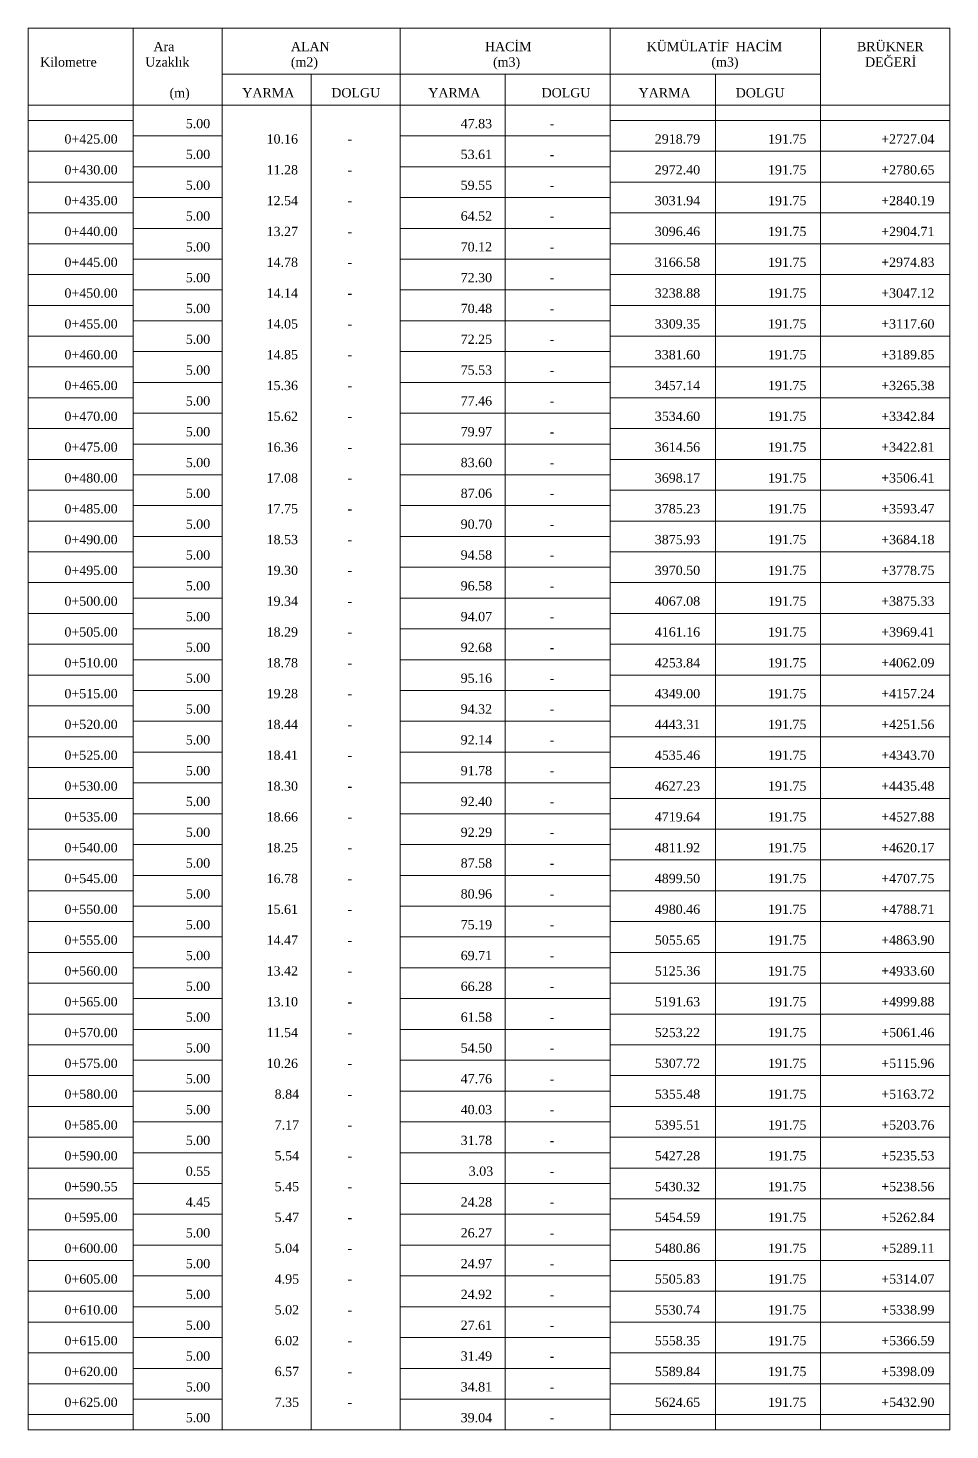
# Model space of a CAD drawing. Header units: metres. Extents: x 478603 to 489313, y 4282657 to 4289463.
# Drawn here: x 487336.8 to 487486.4, y 4289018.9 to 4289246.4 of the extents above; entities that cross this region are included whole.
import ezdxf

# ---------------------------------------------------------------- set-up
doc = ezdxf.new("R2010")
doc.units = ezdxf.units.M
for name, color, linetype, lineweight in [('TB_C', 96, 'Continuous', 0), ('TB_M', 18, 'Continuous', 0), ('TB_R', 1, 'Continuous', 0)]:
    doc.layers.add(name, color=color, linetype=linetype, lineweight=lineweight)
doc.styles.get("Standard").update_dxf_attribs({"font": 'times.ttf'})

msp = doc.modelspace()

# ---------------------------------------------------------------- linework, layer by layer
at = {"layer": 'TB_C'}
for p, q in [((487336.75, 4289246.35), (487486.38, 4289246.35)), ((487336.75, 4289246.35), (487336.75, 4289018.85)), ((487353.82, 4289246.35), (487353.82, 4289018.85)), ((487368.25, 4289246.35), (487368.25, 4289018.85)), ((487397.13, 4289246.35), (487397.13, 4289018.85)), ((487431.25, 4289246.35), (487431.25, 4289018.85)), ((487465.38, 4289246.35), (487465.38, 4289018.85)), ((487486.38, 4289246.35), (487486.38, 4289018.85)), ((487368.25, 4289238.85), (487465.38, 4289238.85)), ((487382.69, 4289238.85), (487382.69, 4289018.85)), ((487414.19, 4289238.85), (487414.19, 4289018.85)), ((487448.32, 4289238.85), (487448.32, 4289018.85)), ((487336.75, 4289233.85), (487486.38, 4289233.85)), ((487336.75, 4289231.35), (487353.82, 4289231.35)), ((487431.25, 4289231.35), (487486.38, 4289231.35)), ((487353.82, 4289228.85), (487368.25, 4289228.85)), ((487397.13, 4289228.85), (487431.25, 4289228.85)), ((487336.75, 4289226.35), (487353.82, 4289226.35)), ((487431.25, 4289226.35), (487486.38, 4289226.35)), ((487353.82, 4289223.85), (487368.25, 4289223.85)), ((487397.13, 4289223.85), (487431.25, 4289223.85)), ((487336.75, 4289221.35), (487353.82, 4289221.35)), ((487431.25, 4289221.35), (487486.38, 4289221.35)), ((487353.82, 4289218.85), (487368.25, 4289218.85)), ((487397.13, 4289218.85), (487431.25, 4289218.85)), ((487336.75, 4289216.35), (487353.82, 4289216.35)), ((487431.25, 4289216.35), (487486.38, 4289216.35)), ((487353.82, 4289213.85), (487368.25, 4289213.85)), ((487397.13, 4289213.85), (487431.25, 4289213.85)), ((487336.75, 4289211.35), (487353.82, 4289211.35)), ((487431.25, 4289211.35), (487486.38, 4289211.35)), ((487353.82, 4289208.85), (487368.25, 4289208.85)), ((487397.13, 4289208.85), (487431.25, 4289208.85)), ((487336.75, 4289206.35), (487353.82, 4289206.35)), ((487431.25, 4289206.35), (487486.38, 4289206.35)), ((487353.82, 4289203.85), (487368.25, 4289203.85)), ((487397.13, 4289203.85), (487431.25, 4289203.85)), ((487336.75, 4289201.35), (487353.82, 4289201.35)), ((487431.25, 4289201.35), (487486.38, 4289201.35)), ((487353.82, 4289198.85), (487368.25, 4289198.85)), ((487397.13, 4289198.85), (487431.25, 4289198.85)), ((487336.75, 4289196.35), (487353.82, 4289196.35)), ((487431.25, 4289196.35), (487486.38, 4289196.35)), ((487353.82, 4289193.85), (487368.25, 4289193.85)), ((487397.13, 4289193.85), (487431.25, 4289193.85)), ((487336.75, 4289191.35), (487353.82, 4289191.35)), ((487431.25, 4289191.35), (487486.38, 4289191.35)), ((487353.82, 4289188.85), (487368.25, 4289188.85)), ((487397.13, 4289188.85), (487431.25, 4289188.85)), ((487336.75, 4289186.35), (487353.82, 4289186.35)), ((487431.25, 4289186.35), (487486.38, 4289186.35)), ((487353.82, 4289183.85), (487368.25, 4289183.85)), ((487397.13, 4289183.85), (487431.25, 4289183.85)), ((487336.75, 4289181.35), (487353.82, 4289181.35)), ((487431.25, 4289181.35), (487486.38, 4289181.35)), ((487353.82, 4289178.85), (487368.25, 4289178.85)), ((487397.13, 4289178.85), (487431.25, 4289178.85)), ((487336.75, 4289176.35), (487353.82, 4289176.35)), ((487431.25, 4289176.35), (487486.38, 4289176.35)), ((487353.82, 4289173.85), (487368.25, 4289173.85)), ((487397.13, 4289173.85), (487431.25, 4289173.85)), ((487336.75, 4289171.35), (487353.82, 4289171.35)), ((487431.25, 4289171.35), (487486.38, 4289171.35)), ((487353.82, 4289168.85), (487368.25, 4289168.85)), ((487397.13, 4289168.85), (487431.25, 4289168.85)), ((487336.75, 4289166.35), (487353.82, 4289166.35)), ((487431.25, 4289166.35), (487486.38, 4289166.35)), ((487353.82, 4289163.85), (487368.25, 4289163.85)), ((487397.13, 4289163.85), (487431.25, 4289163.85)), ((487336.75, 4289161.35), (487353.82, 4289161.35)), ((487431.25, 4289161.35), (487486.38, 4289161.35)), ((487353.82, 4289158.85), (487368.25, 4289158.85)), ((487397.13, 4289158.85), (487431.25, 4289158.85)), ((487336.75, 4289156.35), (487353.82, 4289156.35)), ((487431.25, 4289156.35), (487486.38, 4289156.35)), ((487353.82, 4289153.85), (487368.25, 4289153.85)), ((487397.13, 4289153.85), (487431.25, 4289153.85)), ((487336.75, 4289151.35), (487353.82, 4289151.35)), ((487431.25, 4289151.35), (487486.38, 4289151.35)), ((487353.82, 4289148.85), (487368.25, 4289148.85)), ((487397.13, 4289148.85), (487431.25, 4289148.85)), ((487336.75, 4289146.35), (487353.82, 4289146.35)), ((487431.25, 4289146.35), (487486.38, 4289146.35)), ((487353.82, 4289143.85), (487368.25, 4289143.85)), ((487397.13, 4289143.85), (487431.25, 4289143.85)), ((487336.75, 4289141.35), (487353.82, 4289141.35)), ((487431.25, 4289141.35), (487486.38, 4289141.35)), ((487353.82, 4289138.85), (487368.25, 4289138.85)), ((487397.13, 4289138.85), (487431.25, 4289138.85)), ((487336.75, 4289136.35), (487353.82, 4289136.35)), ((487431.25, 4289136.35), (487486.38, 4289136.35)), ((487353.82, 4289133.85), (487368.25, 4289133.85)), ((487397.13, 4289133.85), (487431.25, 4289133.85)), ((487336.75, 4289131.35), (487353.82, 4289131.35)), ((487431.25, 4289131.35), (487486.38, 4289131.35)), ((487353.82, 4289128.85), (487368.25, 4289128.85)), ((487397.13, 4289128.85), (487431.25, 4289128.85)), ((487336.75, 4289126.35), (487353.82, 4289126.35)), ((487431.25, 4289126.35), (487486.38, 4289126.35)), ((487353.82, 4289123.85), (487368.25, 4289123.85)), ((487397.13, 4289123.85), (487431.25, 4289123.85)), ((487336.75, 4289121.35), (487353.82, 4289121.35)), ((487431.25, 4289121.35), (487486.38, 4289121.35)), ((487353.82, 4289118.85), (487368.25, 4289118.85)), ((487397.13, 4289118.85), (487431.25, 4289118.85)), ((487336.75, 4289116.35), (487353.82, 4289116.35)), ((487431.25, 4289116.35), (487486.38, 4289116.35)), ((487353.82, 4289113.85), (487368.25, 4289113.85)), ((487397.13, 4289113.85), (487431.25, 4289113.85)), ((487336.75, 4289111.35), (487353.82, 4289111.35)), ((487431.25, 4289111.35), (487486.38, 4289111.35)), ((487353.82, 4289108.85), (487368.25, 4289108.85)), ((487397.13, 4289108.85), (487431.25, 4289108.85)), ((487336.75, 4289106.35), (487353.82, 4289106.35)), ((487431.25, 4289106.35), (487486.38, 4289106.35)), ((487353.82, 4289103.85), (487368.25, 4289103.85)), ((487397.13, 4289103.85), (487431.25, 4289103.85)), ((487336.75, 4289101.35), (487353.82, 4289101.35)), ((487431.25, 4289101.35), (487486.38, 4289101.35)), ((487353.82, 4289098.85), (487368.25, 4289098.85)), ((487397.13, 4289098.85), (487431.25, 4289098.85)), ((487336.75, 4289096.35), (487353.82, 4289096.35)), ((487431.25, 4289096.35), (487486.38, 4289096.35)), ((487353.82, 4289093.85), (487368.25, 4289093.85)), ((487397.13, 4289093.85), (487431.25, 4289093.85)), ((487336.75, 4289091.35), (487353.82, 4289091.35)), ((487431.25, 4289091.35), (487486.38, 4289091.35)), ((487353.82, 4289088.85), (487368.25, 4289088.85)), ((487397.13, 4289088.85), (487431.25, 4289088.85)), ((487336.75, 4289086.35), (487353.82, 4289086.35)), ((487431.25, 4289086.35), (487486.38, 4289086.35)), ((487353.82, 4289083.85), (487368.25, 4289083.85)), ((487397.13, 4289083.85), (487431.25, 4289083.85)), ((487336.75, 4289081.35), (487353.82, 4289081.35)), ((487431.25, 4289081.35), (487486.38, 4289081.35)), ((487353.82, 4289078.85), (487368.25, 4289078.85)), ((487397.13, 4289078.85), (487431.25, 4289078.85)), ((487336.75, 4289076.35), (487353.82, 4289076.35)), ((487431.25, 4289076.35), (487486.38, 4289076.35)), ((487353.82, 4289073.85), (487368.25, 4289073.85)), ((487397.13, 4289073.85), (487431.25, 4289073.85)), ((487336.75, 4289071.35), (487353.82, 4289071.35)), ((487431.25, 4289071.35), (487486.38, 4289071.35)), ((487353.82, 4289068.85), (487368.25, 4289068.85)), ((487397.13, 4289068.85), (487431.25, 4289068.85)), ((487336.75, 4289066.35), (487353.82, 4289066.35)), ((487431.25, 4289066.35), (487486.38, 4289066.35)), ((487353.82, 4289063.85), (487368.25, 4289063.85)), ((487397.13, 4289063.85), (487431.25, 4289063.85)), ((487336.75, 4289061.35), (487353.82, 4289061.35)), ((487431.25, 4289061.35), (487486.38, 4289061.35)), ((487353.82, 4289058.85), (487368.25, 4289058.85)), ((487397.13, 4289058.85), (487431.25, 4289058.85)), ((487336.75, 4289056.35), (487353.82, 4289056.35)), ((487431.25, 4289056.35), (487486.38, 4289056.35)), ((487353.82, 4289053.85), (487368.25, 4289053.85)), ((487397.13, 4289053.85), (487431.25, 4289053.85)), ((487336.75, 4289051.35), (487353.82, 4289051.35)), ((487431.25, 4289051.35), (487486.38, 4289051.35)), ((487353.82, 4289048.85), (487368.25, 4289048.85)), ((487397.13, 4289048.85), (487431.25, 4289048.85)), ((487336.75, 4289046.35), (487353.82, 4289046.35)), ((487431.25, 4289046.35), (487486.38, 4289046.35)), ((487353.82, 4289043.85), (487368.25, 4289043.85)), ((487397.13, 4289043.85), (487431.25, 4289043.85)), ((487336.75, 4289041.35), (487353.82, 4289041.35)), ((487431.25, 4289041.35), (487486.38, 4289041.35)), ((487353.82, 4289038.85), (487368.25, 4289038.85)), ((487397.13, 4289038.85), (487431.25, 4289038.85)), ((487336.75, 4289036.35), (487353.82, 4289036.35)), ((487431.25, 4289036.35), (487486.38, 4289036.35)), ((487353.82, 4289033.85), (487368.25, 4289033.85)), ((487397.13, 4289033.85), (487431.25, 4289033.85)), ((487336.75, 4289031.35), (487353.82, 4289031.35)), ((487431.25, 4289031.35), (487486.38, 4289031.35)), ((487353.82, 4289028.85), (487368.25, 4289028.85)), ((487397.13, 4289028.85), (487431.25, 4289028.85)), ((487336.75, 4289026.35), (487353.82, 4289026.35)), ((487431.25, 4289026.35), (487486.38, 4289026.35)), ((487353.82, 4289023.85), (487368.25, 4289023.85)), ((487397.13, 4289023.85), (487431.25, 4289023.85)), ((487336.75, 4289021.35), (487353.82, 4289021.35)), ((487431.25, 4289021.35), (487486.38, 4289021.35)), ((487336.75, 4289018.85), (487486.38, 4289018.85))]:
    msp.add_line(p, q, dxfattribs=at)

# ---------------------------------------------------------------- texts
at = {"layer": 'TB_M'}
for s, p in [('Ara', (487357.1, 4289242.6)), ('ALAN', (487379.41, 4289242.6)), ('HACİM', (487410.91, 4289242.6)), ('KÜMÜLATİF', (487437.16, 4289242.6)), ('HACİM', (487451.6, 4289242.6)), ('BRÜKNER', (487471.28, 4289242.6)), ('DEĞERİ', (487472.6, 4289240.1)), ('Kilometre', (487338.72, 4289240.1)), ('Uzaklık', (487355.78, 4289240.1)), ('(m2)', (487379.41, 4289240.1)), ('(m3)', (487412.22, 4289240.1)), ('(m3)', (487447.66, 4289240.1)), ('(m)', (487359.72, 4289235.1)), ('YARMA', (487371.53, 4289235.1)), ('DOLGU', (487385.97, 4289235.1)), ('YARMA', (487401.72, 4289235.1)), ('DOLGU', (487420.1, 4289235.1)), ('YARMA', (487435.85, 4289235.1)), ('DOLGU', (487451.6, 4289235.1)), ('-', (487421.41, 4289230.1)), ('0+425.00', (487342.66, 4289227.6)), ('-', (487388.6, 4289227.6)), ('0+430.00', (487342.66, 4289222.6)), ('-', (487421.41, 4289225.1)), ('-', (487388.6, 4289222.6)), ('0+435.00', (487342.66, 4289217.6)), ('-', (487421.41, 4289220.1)), ('-', (487388.6, 4289217.6)), ('-', (487421.41, 4289215.1)), ('0+440.00', (487342.66, 4289212.6)), ('-', (487388.6, 4289212.6)), ('-', (487421.41, 4289210.1)), ('0+445.00', (487342.66, 4289207.6)), ('-', (487388.6, 4289207.6)), ('-', (487421.41, 4289205.1)), ('0+450.00', (487342.66, 4289202.6)), ('-', (487388.6, 4289202.6)), ('0+455.00', (487342.66, 4289197.6)), ('-', (487421.41, 4289200.1)), ('-', (487388.6, 4289197.6)), ('0+460.00', (487342.66, 4289192.6)), ('-', (487421.41, 4289195.1)), ('-', (487388.6, 4289192.6)), ('-', (487421.41, 4289190.1)), ('0+465.00', (487342.66, 4289187.6)), ('-', (487388.6, 4289187.6)), ('-', (487421.41, 4289185.1)), ('0+470.00', (487342.66, 4289182.6)), ('-', (487388.6, 4289182.6)), ('-', (487421.41, 4289180.1)), ('0+475.00', (487342.66, 4289177.6)), ('-', (487388.6, 4289177.6)), ('0+480.00', (487342.66, 4289172.6)), ('-', (487421.41, 4289175.1)), ('-', (487388.6, 4289172.6)), ('0+485.00', (487342.66, 4289167.6)), ('-', (487421.41, 4289170.1)), ('-', (487388.6, 4289167.6)), ('-', (487421.41, 4289165.1)), ('0+490.00', (487342.66, 4289162.6)), ('-', (487388.6, 4289162.6)), ('-', (487421.41, 4289160.1)), ('0+495.00', (487342.66, 4289157.6)), ('-', (487388.6, 4289157.6)), ('-', (487421.41, 4289155.1)), ('0+500.00', (487342.66, 4289152.6)), ('-', (487388.6, 4289152.6)), ('0+505.00', (487342.66, 4289147.6)), ('-', (487421.41, 4289150.1)), ('-', (487388.6, 4289147.6)), ('0+510.00', (487342.66, 4289142.6)), ('-', (487421.41, 4289145.1)), ('-', (487388.6, 4289142.6)), ('-', (487421.41, 4289140.1)), ('0+515.00', (487342.66, 4289137.6)), ('-', (487388.6, 4289137.6)), ('-', (487421.41, 4289135.1)), ('0+520.00', (487342.66, 4289132.6)), ('-', (487388.6, 4289132.6)), ('-', (487421.41, 4289130.1)), ('0+525.00', (487342.66, 4289127.6)), ('-', (487388.6, 4289127.6)), ('0+530.00', (487342.66, 4289122.6)), ('-', (487421.41, 4289125.1)), ('-', (487388.6, 4289122.6)), ('0+535.00', (487342.66, 4289117.6)), ('-', (487421.41, 4289120.1)), ('-', (487388.6, 4289117.6)), ('-', (487421.41, 4289115.1)), ('0+540.00', (487342.66, 4289112.6)), ('-', (487388.6, 4289112.6)), ('-', (487421.41, 4289110.1)), ('0+545.00', (487342.66, 4289107.6)), ('-', (487388.6, 4289107.6)), ('-', (487421.41, 4289105.1)), ('0+550.00', (487342.66, 4289102.6)), ('-', (487388.6, 4289102.6)), ('-', (487421.41, 4289100.1)), ('0+555.00', (487342.66, 4289097.6)), ('-', (487388.6, 4289097.6)), ('0+560.00', (487342.66, 4289092.6)), ('-', (487421.41, 4289095.1)), ('-', (487388.6, 4289092.6)), ('-', (487421.41, 4289090.1)), ('0+565.00', (487342.66, 4289087.6)), ('-', (487388.6, 4289087.6)), ('-', (487421.41, 4289085.1)), ('0+570.00', (487342.66, 4289082.6)), ('-', (487388.6, 4289082.6)), ('-', (487421.41, 4289080.1)), ('0+575.00', (487342.66, 4289077.6)), ('-', (487388.6, 4289077.6)), ('-', (487421.41, 4289075.1)), ('0+580.00', (487342.66, 4289072.6)), ('-', (487388.6, 4289072.6)), ('0+585.00', (487342.66, 4289067.6)), ('-', (487421.41, 4289070.1)), ('-', (487388.6, 4289067.6)), ('-', (487421.41, 4289065.1)), ('0+590.00', (487342.66, 4289062.6)), ('-', (487388.6, 4289062.6)), ('-', (487421.41, 4289060.1)), ('0+590.55', (487342.66, 4289057.6)), ('-', (487388.6, 4289057.6)), ('-', (487421.41, 4289055.1)), ('0+595.00', (487342.66, 4289052.6)), ('-', (487388.6, 4289052.6)), ('-', (487421.41, 4289050.1)), ('0+600.00', (487342.66, 4289047.6)), ('-', (487388.6, 4289047.6)), ('0+605.00', (487342.66, 4289042.6)), ('-', (487421.41, 4289045.1)), ('-', (487388.6, 4289042.6)), ('-', (487421.41, 4289040.1)), ('0+610.00', (487342.66, 4289037.6)), ('-', (487388.6, 4289037.6)), ('-', (487421.41, 4289035.1)), ('0+615.00', (487342.66, 4289032.6)), ('-', (487388.6, 4289032.6)), ('-', (487421.41, 4289030.1)), ('0+620.00', (487342.66, 4289027.6)), ('-', (487388.6, 4289027.6)), ('-', (487421.41, 4289025.1)), ('0+625.00', (487342.66, 4289022.6)), ('-', (487388.6, 4289022.6)), ('-', (487421.41, 4289020.1))]:
    msp.add_text(s, height=1.5, dxfattribs=at).set_placement(p)
at = {"layer": 'TB_R'}
for s, p in [('5.00', (487362.35, 4289230.1)), ('47.83', (487406.97, 4289230.1)), ('10.16', (487375.47, 4289227.6)), ('2918.79', (487438.47, 4289227.6)), ('191.75', (487456.85, 4289227.6)), ('+2727.04', (487475.22, 4289227.6)), ('5.00', (487362.35, 4289225.1)), ('53.61', (487406.97, 4289225.1)), ('11.28', (487375.47, 4289222.6)), ('2972.40', (487438.47, 4289222.6)), ('191.75', (487456.85, 4289222.6)), ('+2780.65', (487475.22, 4289222.6)), ('5.00', (487362.35, 4289220.1)), ('59.55', (487406.97, 4289220.1)), ('12.54', (487375.47, 4289217.6)), ('3031.94', (487438.47, 4289217.6)), ('191.75', (487456.85, 4289217.6)), ('+2840.19', (487475.22, 4289217.6)), ('5.00', (487362.35, 4289215.1)), ('64.52', (487406.97, 4289215.1)), ('13.27', (487375.47, 4289212.6)), ('3096.46', (487438.47, 4289212.6)), ('191.75', (487456.85, 4289212.6)), ('+2904.71', (487475.22, 4289212.6)), ('5.00', (487362.35, 4289210.1)), ('70.12', (487406.97, 4289210.1)), ('14.78', (487375.47, 4289207.6)), ('3166.58', (487438.47, 4289207.6)), ('191.75', (487456.85, 4289207.6)), ('+2974.83', (487475.22, 4289207.6)), ('5.00', (487362.35, 4289205.1)), ('72.30', (487406.97, 4289205.1)), ('14.14', (487375.47, 4289202.6)), ('3238.88', (487438.47, 4289202.6)), ('191.75', (487456.85, 4289202.6)), ('+3047.12', (487475.22, 4289202.6)), ('5.00', (487362.35, 4289200.1)), ('70.48', (487406.97, 4289200.1)), ('14.05', (487375.47, 4289197.6)), ('3309.35', (487438.47, 4289197.6)), ('191.75', (487456.85, 4289197.6)), ('+3117.60', (487475.22, 4289197.6)), ('5.00', (487362.35, 4289195.1)), ('72.25', (487406.97, 4289195.1)), ('14.85', (487375.47, 4289192.6)), ('3381.60', (487438.47, 4289192.6)), ('191.75', (487456.85, 4289192.6)), ('+3189.85', (487475.22, 4289192.6)), ('5.00', (487362.35, 4289190.1)), ('75.53', (487406.97, 4289190.1)), ('15.36', (487375.47, 4289187.6)), ('3457.14', (487438.47, 4289187.6)), ('191.75', (487456.85, 4289187.6)), ('+3265.38', (487475.22, 4289187.6)), ('5.00', (487362.35, 4289185.1)), ('77.46', (487406.97, 4289185.1)), ('15.62', (487375.47, 4289182.6)), ('3534.60', (487438.47, 4289182.6)), ('191.75', (487456.85, 4289182.6)), ('+3342.84', (487475.22, 4289182.6)), ('5.00', (487362.35, 4289180.1)), ('79.97', (487406.97, 4289180.1)), ('16.36', (487375.47, 4289177.6)), ('3614.56', (487438.47, 4289177.6)), ('191.75', (487456.85, 4289177.6)), ('+3422.81', (487475.22, 4289177.6)), ('5.00', (487362.35, 4289175.1)), ('83.60', (487406.97, 4289175.1)), ('17.08', (487375.47, 4289172.6)), ('3698.17', (487438.47, 4289172.6)), ('191.75', (487456.85, 4289172.6)), ('+3506.41', (487475.22, 4289172.6)), ('5.00', (487362.35, 4289170.1)), ('87.06', (487406.97, 4289170.1)), ('17.75', (487375.47, 4289167.6)), ('3785.23', (487438.47, 4289167.6)), ('191.75', (487456.85, 4289167.6)), ('+3593.47', (487475.22, 4289167.6)), ('5.00', (487362.35, 4289165.1)), ('90.70', (487406.97, 4289165.1)), ('18.53', (487375.47, 4289162.6)), ('3875.93', (487438.47, 4289162.6)), ('191.75', (487456.85, 4289162.6)), ('+3684.18', (487475.22, 4289162.6)), ('5.00', (487362.35, 4289160.1)), ('94.58', (487406.97, 4289160.1)), ('19.30', (487375.47, 4289157.6)), ('3970.50', (487438.47, 4289157.6)), ('191.75', (487456.85, 4289157.6)), ('+3778.75', (487475.22, 4289157.6)), ('5.00', (487362.35, 4289155.1)), ('96.58', (487406.97, 4289155.1)), ('19.34', (487375.47, 4289152.6)), ('4067.08', (487438.47, 4289152.6)), ('191.75', (487456.85, 4289152.6)), ('+3875.33', (487475.22, 4289152.6)), ('5.00', (487362.35, 4289150.1)), ('94.07', (487406.97, 4289150.1)), ('18.29', (487375.47, 4289147.6)), ('4161.16', (487438.47, 4289147.6)), ('191.75', (487456.85, 4289147.6)), ('+3969.41', (487475.22, 4289147.6)), ('5.00', (487362.35, 4289145.1)), ('92.68', (487406.97, 4289145.1)), ('18.78', (487375.47, 4289142.6)), ('4253.84', (487438.47, 4289142.6)), ('191.75', (487456.85, 4289142.6)), ('+4062.09', (487475.22, 4289142.6)), ('5.00', (487362.35, 4289140.1)), ('95.16', (487406.97, 4289140.1)), ('19.28', (487375.47, 4289137.6)), ('4349.00', (487438.47, 4289137.6)), ('191.75', (487456.85, 4289137.6)), ('+4157.24', (487475.22, 4289137.6)), ('5.00', (487362.35, 4289135.1)), ('94.32', (487406.97, 4289135.1)), ('18.44', (487375.47, 4289132.6)), ('4443.31', (487438.47, 4289132.6)), ('191.75', (487456.85, 4289132.6)), ('+4251.56', (487475.22, 4289132.6)), ('5.00', (487362.35, 4289130.1)), ('92.14', (487406.97, 4289130.1)), ('18.41', (487375.47, 4289127.6)), ('4535.46', (487438.47, 4289127.6)), ('191.75', (487456.85, 4289127.6)), ('+4343.70', (487475.22, 4289127.6)), ('5.00', (487362.35, 4289125.1)), ('91.78', (487406.97, 4289125.1)), ('18.30', (487375.47, 4289122.6)), ('4627.23', (487438.47, 4289122.6)), ('191.75', (487456.85, 4289122.6)), ('+4435.48', (487475.22, 4289122.6)), ('5.00', (487362.35, 4289120.1)), ('92.40', (487406.97, 4289120.1)), ('18.66', (487375.47, 4289117.6)), ('4719.64', (487438.47, 4289117.6)), ('191.75', (487456.85, 4289117.6)), ('+4527.88', (487475.22, 4289117.6)), ('5.00', (487362.35, 4289115.1)), ('92.29', (487406.97, 4289115.1)), ('18.25', (487375.47, 4289112.6)), ('4811.92', (487438.47, 4289112.6)), ('191.75', (487456.85, 4289112.6)), ('+4620.17', (487475.22, 4289112.6)), ('5.00', (487362.35, 4289110.1)), ('87.58', (487406.97, 4289110.1)), ('16.78', (487375.47, 4289107.6)), ('4899.50', (487438.47, 4289107.6)), ('191.75', (487456.85, 4289107.6)), ('+4707.75', (487475.22, 4289107.6)), ('5.00', (487362.35, 4289105.1)), ('80.96', (487406.97, 4289105.1)), ('15.61', (487375.47, 4289102.6)), ('4980.46', (487438.47, 4289102.6)), ('191.75', (487456.85, 4289102.6)), ('+4788.71', (487475.22, 4289102.6)), ('5.00', (487362.35, 4289100.1)), ('75.19', (487406.97, 4289100.1)), ('14.47', (487375.47, 4289097.6)), ('5055.65', (487438.47, 4289097.6)), ('191.75', (487456.85, 4289097.6)), ('+4863.90', (487475.22, 4289097.6)), ('5.00', (487362.35, 4289095.1)), ('69.71', (487406.97, 4289095.1)), ('13.42', (487375.47, 4289092.6)), ('5125.36', (487438.47, 4289092.6)), ('191.75', (487456.85, 4289092.6)), ('+4933.60', (487475.22, 4289092.6)), ('5.00', (487362.35, 4289090.1)), ('66.28', (487406.97, 4289090.1)), ('13.10', (487375.47, 4289087.6)), ('5191.63', (487438.47, 4289087.6)), ('191.75', (487456.85, 4289087.6)), ('+4999.88', (487475.22, 4289087.6)), ('5.00', (487362.35, 4289085.1)), ('61.58', (487406.97, 4289085.1)), ('11.54', (487375.47, 4289082.6)), ('5253.22', (487438.47, 4289082.6)), ('191.75', (487456.85, 4289082.6)), ('+5061.46', (487475.22, 4289082.6)), ('5.00', (487362.35, 4289080.1)), ('54.50', (487406.97, 4289080.1)), ('10.26', (487375.47, 4289077.6)), ('5307.72', (487438.47, 4289077.6)), ('191.75', (487456.85, 4289077.6)), ('+5115.96', (487475.22, 4289077.6)), ('5.00', (487362.35, 4289075.1)), ('47.76', (487406.97, 4289075.1)), ('8.84', (487376.78, 4289072.6)), ('5355.48', (487438.47, 4289072.6)), ('191.75', (487456.85, 4289072.6)), ('+5163.72', (487475.22, 4289072.6)), ('5.00', (487362.35, 4289070.1)), ('40.03', (487406.97, 4289070.1)), ('7.17', (487376.78, 4289067.6)), ('5395.51', (487438.47, 4289067.6)), ('191.75', (487456.85, 4289067.6)), ('+5203.76', (487475.22, 4289067.6)), ('5.00', (487362.35, 4289065.1)), ('31.78', (487406.97, 4289065.1)), ('5.54', (487376.78, 4289062.6)), ('5427.28', (487438.47, 4289062.6)), ('191.75', (487456.85, 4289062.6)), ('+5235.53', (487475.22, 4289062.6)), ('0.55', (487362.35, 4289060.1)), ('3.03', (487408.28, 4289060.1)), ('5.45', (487376.78, 4289057.6)), ('5430.32', (487438.47, 4289057.6)), ('191.75', (487456.85, 4289057.6)), ('+5238.56', (487475.22, 4289057.6)), ('4.45', (487362.35, 4289055.1)), ('24.28', (487406.97, 4289055.1)), ('5.47', (487376.78, 4289052.6)), ('5454.59', (487438.47, 4289052.6)), ('191.75', (487456.85, 4289052.6)), ('+5262.84', (487475.22, 4289052.6)), ('5.00', (487362.35, 4289050.1)), ('26.27', (487406.97, 4289050.1)), ('5.04', (487376.78, 4289047.6)), ('5480.86', (487438.47, 4289047.6)), ('191.75', (487456.85, 4289047.6)), ('+5289.11', (487475.22, 4289047.6)), ('5.00', (487362.35, 4289045.1)), ('24.97', (487406.97, 4289045.1)), ('4.95', (487376.78, 4289042.6)), ('5505.83', (487438.47, 4289042.6)), ('191.75', (487456.85, 4289042.6)), ('+5314.07', (487475.22, 4289042.6)), ('5.00', (487362.35, 4289040.1)), ('24.92', (487406.97, 4289040.1)), ('5.02', (487376.78, 4289037.6)), ('5530.74', (487438.47, 4289037.6)), ('191.75', (487456.85, 4289037.6)), ('+5338.99', (487475.22, 4289037.6)), ('5.00', (487362.35, 4289035.1)), ('27.61', (487406.97, 4289035.1)), ('6.02', (487376.78, 4289032.6)), ('5558.35', (487438.47, 4289032.6)), ('191.75', (487456.85, 4289032.6)), ('+5366.59', (487475.22, 4289032.6)), ('5.00', (487362.35, 4289030.1)), ('31.49', (487406.97, 4289030.1)), ('6.57', (487376.78, 4289027.6)), ('5589.84', (487438.47, 4289027.6)), ('191.75', (487456.85, 4289027.6)), ('+5398.09', (487475.22, 4289027.6)), ('5.00', (487362.35, 4289025.1)), ('34.81', (487406.97, 4289025.1)), ('7.35', (487376.78, 4289022.6)), ('5624.65', (487438.47, 4289022.6)), ('191.75', (487456.85, 4289022.6)), ('+5432.90', (487475.22, 4289022.6)), ('5.00', (487362.35, 4289020.1)), ('39.04', (487406.97, 4289020.1))]:
    msp.add_text(s, height=1.5, dxfattribs=at).set_placement(p)

doc.saveas('drawing.dxf')
